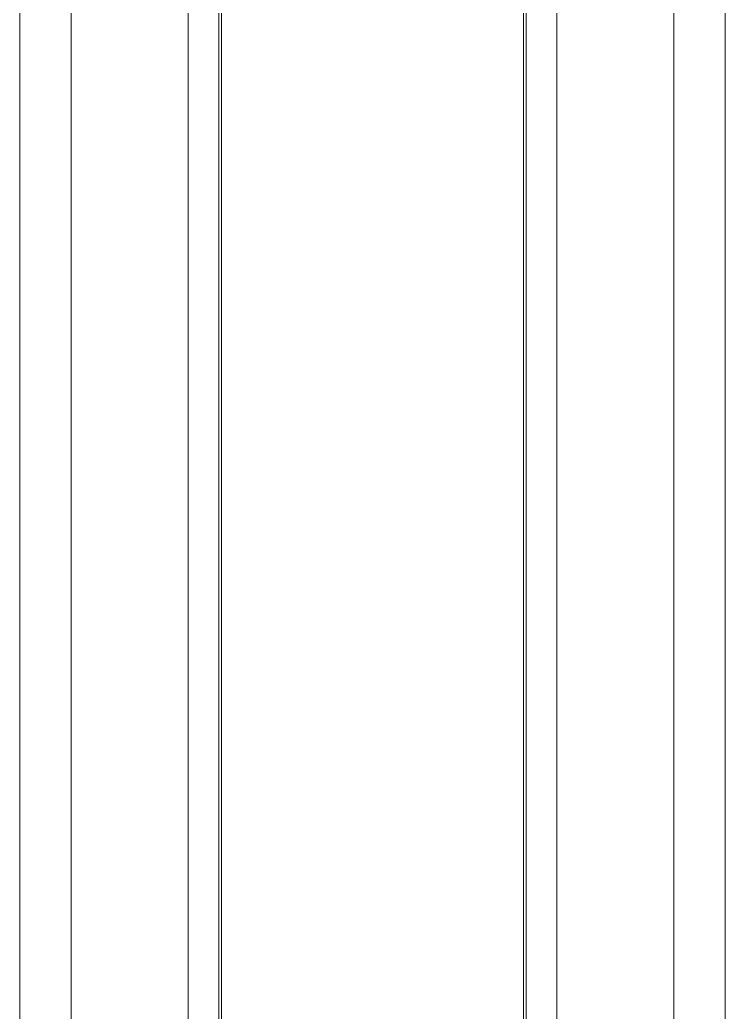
# Model space of a CAD drawing. Extents: x -976302 to -776254, y 5665 to 231437.
# Drawn here: x -803482 to -803274.2, y 89604.6 to 89897 of the extents above; entities that cross this region are included whole.
import ezdxf

# ---------------------------------------------------------------- set-up
doc = ezdxf.new("R2010")
doc.units = 0
doc.header["$LTSCALE"] = 1000
doc.header["$MEASUREMENT"] = 0
doc.layers.add('暖通', color=7, linetype='Continuous')

# ---------------------------------------------------------------- blocks, each defined once
blk = doc.blocks.new('*U23')
at = {"color": 7, "linetype": 'Continuous', "lineweight": 15}
for p, q in [((-27476.223, -7951.71), (-27476.223, -8246.831)), ((-27464.656, -7951.712), (-27464.656, -8246.833)), ((-27464.495, -7951.711), (-27464.495, -8246.832)), ((-27446.95, -7951.71), (-27446.95, -8246.832)), ((-27446.789, -7951.71), (-27446.789, -8246.831)), ((-27435.223, -7951.712), (-27435.223, -8246.833))]:
    blk.add_line(p, q, dxfattribs=at)
at = {"color": 253, "linetype": 'Continuous', "lineweight": 15, "true_color": 0x9e9e9e}
for p, q in [((-27473.245, -7951.71), (-27473.245, -8246.831)), ((-27466.432, -7951.71), (-27466.432, -8246.831)), ((-27445.013, -7951.712), (-27445.013, -8246.833)), ((-27438.201, -7951.712), (-27438.201, -8246.833))]:
    blk.add_line(p, q, dxfattribs=at)

msp = doc.modelspace()

# ---------------------------------------------------------------- block references
at = {"layer": '暖通', "color": 7, "xscale": -5.068799998611212, "yscale": 5.068799999542534, "zscale": 5.068800000000002}
msp.add_blockref('*U23', (-942545.68, 130487.14), dxfattribs=at)
msp.add_blockref('*U23', (-942545.68, 130487.14), dxfattribs=at)

doc.saveas('drawing.dxf')
